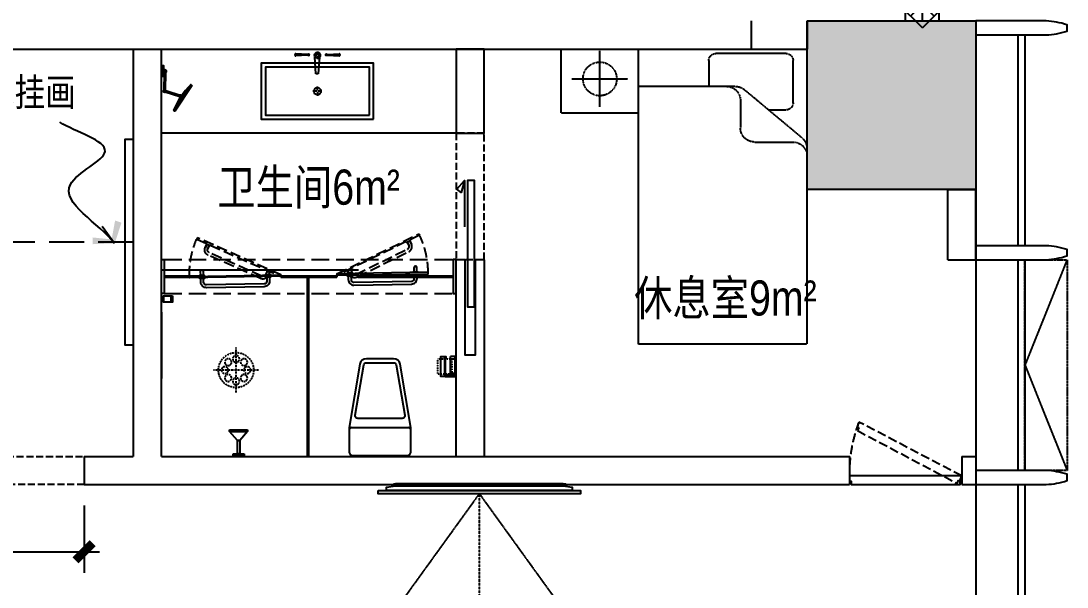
# Model space of a CAD drawing. Header units: millimetres. Extents: x 285006 to 3037698, y -2820855 to 192241.
# Drawn here: x 338107 to 345556, y 90100 to 94130 of the extents above; entities that cross this region are included whole.
import ezdxf
from ezdxf.enums import TextEntityAlignment as Align

# ---------------------------------------------------------------- set-up
doc = ezdxf.new("R2010")
doc.units = ezdxf.units.MM
doc.header["$PDMODE"] = 35
doc.header["$PDSIZE"] = -0.1
for name, pattern in [('__DASH', [0.35, 0.25, -0.1]), ('DASH', [0.35, 0.25, -0.1]), ('DASHED', [0.75, 0.5, -0.25]), ('HIDDEN', [0.375, 0.25, -0.125]), ('M-HIDDEN', [1.875, 1.25, -0.625])]:
    doc.linetypes.add(name, pattern=pattern)
for name, color, linetype in [('0-修改', 6, 'Continuous'), ('A-DOOR', 60, 'Continuous'), ('A-OVER', 21, 'Continuous'), ('A-WALL-GLAZ', 161, 'Continuous'), ('AD-土建墙、含管井', 160, 'Continuous'), ('AD-新建墙', 160, 'Continuous'), ('DS-FINISH', 20, 'Continuous'), ('DS-GLASS', 12, 'Continuous'), ('FF-FIXT', 31, 'Continuous'), ('FF-FURN', 51, 'Continuous'), ('FF-TEXT', 50, 'Continuous'), ('P-废水管立管', 130, 'Continuous'), ('WALL', 255, 'Continuous')]:
    doc.layers.add(name, color=color, linetype=linetype)
doc.layers.add('AD-土建柱填充', color=250, linetype='Continuous', lineweight=30)
doc.layers.add('P-A辅助线', color=8, linetype='Continuous', plot=False)
doc.styles.add('ar', font='arial.ttf')
doc.styles.add('CCD_DIM', font='archs.shx', dxfattribs={"width": 0.7})
doc.styles.add('T9-L46$0$CCDI-TOG-01', font='arial.ttf')
doc.dimstyles.new('DIM_100', dxfattribs={"dimscale": 100, "dimtxt": 1.5, "dimasz": 1, "dimexe": 1.5, "dimexo": 1.5, "dimgap": 0.6, "dimtad": 1, "dimdec": 0, "dimrnd": 5, "dimzin": 12, "dimdsep": 46, "dimtxsty": 'CCD_DIM', "dimblk": 'CCD_Dimension_Tick', "dimcen": 0.125, "dimclrd": 44, "dimclre": 44, "dimclrt": 50, "dimadec": 0, "dimazin": 0, "dimtfac": 1, "dimtdec": 0, "dimtix": 1, "dimtmove": 2, "dimatfit": 3, "dimldrblk": 'CCD_Leader_Dot', "dimfxl": 5, "dimtvp": 1, "dimtolj": 1, "dimtzin": 0, "dimarcsym": 0})
doc.dimstyles.new('HBA_100', dxfattribs={"dimscale": 100, "dimtxt": 2.5, "dimasz": 1, "dimexe": 2, "dimexo": 2.5, "dimgap": 0.6, "dimtad": 1, "dimdec": 0, "dimzin": 0, "dimdsep": 46, "dimtxsty": 'ar', "dimblk": 'CCD_Dimension_Tick', "dimcen": 0.125, "dimclrd": 44, "dimclre": 44, "dimclrt": 50, "dimadec": 0, "dimazin": 0, "dimtfac": 1, "dimtdec": 0, "dimtix": 1, "dimtmove": 2, "dimatfit": 2, "dimldrblk": 'CCD_Leader_Dot', "dimfxl": 1, "dimtvp": 1, "dimtolj": 1, "dimtzin": 0, "dimarcsym": 0})

# ---------------------------------------------------------------- blocks, each defined once
blk = doc.blocks.new('P-LG')
at = {"const_width": 5}
blk.add_lwpolyline([(-59.8, 0.1), (-59.5, 5.8), (-58.9, 10.3), (-58.3, 13.4), (-57.3, 17), (-55.8, 21.4), (-53.6, 26.5), (-51.7, 30.1), (-48.9, 34.5), (-46.6, 37.5), (-44.1, 40.4), (-42.7, 41.9), (-40.8, 43.7), (-39.9, 44.6), (-38.6, 45.7), (-34.8, 48.7), (-32.8, 50), (-29.5, 52), (-24.9, 54.4), (-19.1, 56.7), (-15.2, 57.8), (-10.7, 58.8), (-6.7, 59.4), (-2.7, 59.7), (0.1, 59.7), (5.1, 59.6), (10.9, 58.8), (17.4, 57.2), (21.8, 55.7), (27.7, 53), (30.8, 51.3), (33.2, 49.7), (34.8, 48.6), (37.6, 46.5), (39.1, 45.3), (40.7, 43.8), (42.3, 42.3), (44.9, 39.4), (47.6, 36.2), (50.4, 32.2), (52.3, 29.1), (54.1, 25.5), (55.5, 22.2), (56.8, 18.7), (57.8, 15.5), (58.4, 13), (59, 9.8), (59.5, 5.9), (59.7, 3.9), (59.8, 0), (59.8, -2.2), (59.6, -5.1), (59.4, -7.3), (58.8, -10.9), (58.4, -12.7), (57.5, -16.4), (56.8, -18.8), (56.1, -20.7), (55.2, -22.9), (53.6, -26.5), (52.1, -29.4), (50.1, -32.6), (46.9, -37.1), (44.7, -39.8), (42.3, -42.3), (39.6, -44.8), (36.6, -47.3), (31.8, -50.7), (29.3, -52.1), (26.3, -53.7), (22.7, -55.3), (17.1, -57.3), (13, -58.4), (9.7, -59), (4.9, -59.6), (0, -59.8), (-5, -59.6), (-10.4, -58.9), (-14.9, -57.9), (-19, -56.7), (-21.5, -55.8), (-26.5, -53.6), (-30.9, -51.2), (-35.9, -47.8), (-40, -44.5), (-45, -39.4), (-47.1, -36.9), (-48.7, -34.7), (-49.8, -33.2), (-51.6, -30.3), (-53, -27.7), (-54.5, -24.6), (-55.2, -22.9), (-56.2, -20.4), (-57.1, -17.7), (-58.1, -14.3), (-58.9, -10.3), (-59.3, -7.8), (-59.6, -5.2), (-59.8, -2.4), (-59.8, -1.4)], close=True, dxfattribs=at)
at = {"layer": 'P-A辅助线'}
for p, q in [((-169.7, 0), (0, 169.7)), ((169.7, 0), (0, 169.7)), ((-120, -120), (-120, 120)), ((-120, 120), (120, 120)), ((-84.9, -84.9), (84.9, 84.9)), ((84.9, -84.9), (-84.9, 84.9)), ((0, -120), (0, 120)), ((120, -120), (120, 120)), ((0, -169.7), (-169.7, 0)), ((-120, 0), (120, 0)), ((0, -169.7), (169.7, 0)), ((-120, -120), (120, -120))]:
    blk.add_line(p, q, dxfattribs=at)
blk = doc.blocks.new('DSFVCXDSZF47F')
at = {"layer": 'WALL'}
for p, q in [((501560.1, -2576209.6), (501560.1, -2575709.7)), ((501560.1, -2575709.7), (501760.1, -2575709.7)), ((501760.1, -2576209.6), (501760.1, -2575709.7)), ((501560.1, -2576209.6), (501760.1, -2576209.6))]:
    blk.add_line(p, q, dxfattribs=at)
blk = doc.blocks.new('DGXFNFNFXN')
at = {"layer": 'A-WALL-GLAZ'}
for points in [[(511760.1, -2969706.5), (512260.1, -2969706.5, 0.065698), (512410.1, -2969679), (512410.1, -2969634, 0.065698), (512260.1, -2969606.5), (511760.1, -2969606.5)], [(511760.1, -2971306.5), (512260.1, -2971306.5, 0.065698), (512410.1, -2971279), (512410.1, -2971234, 0.065698), (512260.1, -2971206.5), (511760.1, -2971206.5)], [(511760.1, -2972906.5), (512260.1, -2972906.5, 0.065698), (512410.1, -2972879), (512410.1, -2972834, 0.065698), (512260.1, -2972806.5), (511760.1, -2972806.5)]]:
    blk.add_lwpolyline(points, format="xyb", close=True, dxfattribs=at)
for points in [[(512060.1, -2969706.5), (512060.1, -2971206.5)], [(512110.1, -2969706.5), (512110.1, -2971206.5)], [(512060.1, -2971306.5), (512060.1, -2972806.5)], [(512110.1, -2971306.5), (512110.1, -2972806.5)], [(512060.1, -2972906.5), (512060.1, -2974406.5)], [(512110.1, -2972906.5), (512110.1, -2974406.5)]]:
    blk.add_lwpolyline(points, dxfattribs=at)
at = {"layer": 'A-WALL-GLAZ', "linetype": 'DASH'}
blk.add_lwpolyline([(512410.1, -2971306.5), (512410.1, -2972806.5), (512110.1, -2972806.5), (512110.1, -2971306.5)], close=True, dxfattribs=at)
blk.add_lwpolyline([(512410.1, -2971306.5), (512110.1, -2972056.5), (512410.1, -2972806.5)], dxfattribs=at)
blk = doc.blocks.new('FDBDFBDB')
at = {"layer": 'AD-土建柱填充', "ltscale": 1000}
h = blk.add_hatch(color=256, dxfattribs=at)
h.dxf.hatch_style = 1
h.paths.add_polyline_path([(491823.8, 257231.3), (493023.8, 257231.3), (493023.8, 256031.3), (491823.8, 256031.3)])
at = {"layer": 'A-OVER'}
blk.add_lwpolyline([(493023.8, 257231.3), (493023.8, 247781.3, -0.414214), (489923.8, 244681.3), (448323.8, 244681.3, -0.414214), (445223.8, 247781.3), (445223.8, 257231.3)], format="xyb", dxfattribs=at)
at = {"layer": 'AD-土建墙、含管井'}
for p, q in [((491423.8, 257231.3), (491423.8, 257031.3)), ((491823.8, 257231.3), (491823.8, 257031.3)), ((491423.8, 257031.3), (491823.8, 257031.3))]:
    blk.add_line(p, q, dxfattribs=at)
at = {"layer": 'AD-土建墙、含管井', "linetype": 'ByBlock', "ltscale": 1000}
blk.add_lwpolyline([(491823.8, 257231.3), (493023.8, 257231.3), (493023.8, 256031.3), (491823.8, 256031.3)], close=True, dxfattribs=at)
blk.add_blockref('DGXFNFNFXN', (-18736.3, 3226837.8))
at = {"layer": 'P-废水管立管'}
blk.add_blockref('P-LG', (492643.8, 257351.3), dxfattribs=at)
at = {"layer": 'WALL'}
blk.add_blockref('DSFVCXDSZF47F', (-8736.3, 2831741), dxfattribs=at)
blk = doc.blocks.new('FDFADS')
at = {"layer": 'FF-FURN', "linetype": '__DASH', "ltscale": 0.5}
blk.add_lwpolyline([(-2100, 600), (-2100, -600), (0, -600), (0, 600)], close=True, dxfattribs=at)
for points in [[(-266, 26, 0.414214), (-366, 126), (-562, 126, -0.414214), (-662, 226), (-662, 500, 0.414214), (-762, 600)], [(-708.8, 600, -0.222259), (-632, 564.1), (-289.3, 153.8, -0.175773), (-266, 89.7), (-266, -600)], [(-434, 327.1), (-434, 450.9, -0.414214), (-384, 500.9), (-82, 500.9, -0.414214), (-32, 450.9), (-32, -49.1, -0.414214), (-82, -99.1), (-266, -99.1)]]:
    blk.add_lwpolyline(points, format="xyb", dxfattribs=at)
blk = doc.blocks.new('FDF')
at = {"layer": 'FF-FURN', "linetype": '__DASH', "ltscale": 0.5}
for p, q in [((0, 550), (0, 0)), ((-212.7, 474.7), (-212.7, 74.6)), ((-412.7, 274.7), (-12.6, 274.7)), ((-456.8, 0), (0, 0))]:
    blk.add_line(p, q, dxfattribs=at)
blk.add_lwpolyline([(-456.8, 0), (-456.8, 550), (0, 550)], dxfattribs=at)
blk.add_circle((-212.7, 274.7), 120, dxfattribs=at)
blk = doc.blocks.new('CCD_Leader_Arrow')
at = {"color": 0, "linetype": 'ByBlock'}
blk.add_line((0, 0), (-1, 0), dxfattribs=at)
for points in [[(-0.859, 0.668), (-0.597, 0.852), (-0.24, 0), (0, 0)], [(-0.859, -0.668), (-0.597, -0.852), (-0.24, 0), (0, 0)]]:
    blk.add_solid(points, dxfattribs=at)
blk = doc.blocks.new('asga')
at = {"layer": 'FF-FURN', "color": 4}
for points in [[(-255796.3, -728268.4), (-257596.3, -728268.4), (-257596.3, -728239.4), (-255796.3, -728239.4)], [(-255871.3, -728268.4), (-255871.3, -728298.4), (-255951.3, -728308.4), (-257443.5, -728308.4), (-257523.5, -728298.4), (-257523.5, -728268.4)], [(-255931.3, -728328.4), (-257463.5, -728328.4), (-257463.5, -728318.4), (-255931.3, -728318.4)], [(-255951.3, -728308.4), (-257443.5, -728308.4), (-257443.5, -728328.4), (-255951.3, -728328.4)]]:
    blk.add_lwpolyline(points, close=True, dxfattribs=at)
blk.add_lwpolyline([(-255798.5, -728268.4), (-255871.3, -728268.4), (-255871.3, -728298.4)], dxfattribs=at)
at = {"layer": 'WALL', "color": 250, "linetype": 'DASH'}
for q in [(-256696.3, -725396.1), (-257720.1, -726821.4), (-255672.5, -726821.4)]:
    blk.add_line((-256696.3, -728239.4), q, dxfattribs=at)
blk = doc.blocks.new('CCD_Dimension_Tick')
at = {"color": 0, "linetype": 'ByBlock'}
for p, q in [((-1.091, 0), (0, 0)), ((0, 0), (1.091, 0))]:
    blk.add_line(p, q, dxfattribs=at)
at = {"color": 0, "linetype": 'Continuous', "const_width": 0.608}
blk.add_lwpolyline([(-0.61, -0.61), (0.61, 0.61)], dxfattribs=at)
blk = doc.blocks.new('*D145')
at = {"layer": 'AD-新建墙', "color": 44, "lineweight": -2, "transparency": 16777216}
for p, q in [((336955.8, 90680.1), (336955.8, 90201)), ((338557.3, 90680.1), (338557.3, 90201)), ((337055.8, 90351), (338457.3, 90351))]:
    blk.add_line(p, q, dxfattribs=at)
at = {"layer": 'Defpoints', "color": 0, "transparency": 16777216}
for p in [(336955.8, 90830.1), (338557.3, 90830.1), (338557.3, 90351)]:
    blk.add_point(p, dxfattribs=at)
at = {"layer": 'AD-新建墙', "color": 44, "lineweight": -2, "transparency": 16777216, "xscale": 100, "yscale": 100, "zscale": 100, "rotation": 180}
blk.add_blockref('CCD_Dimension_Tick', (336955.8, 90351), dxfattribs=at)
at = {"layer": 'AD-新建墙', "color": 44, "lineweight": -2, "transparency": 16777216, "xscale": 100, "yscale": 100, "zscale": 100}
blk.add_blockref('CCD_Dimension_Tick', (338557.3, 90351), dxfattribs=at)
at = {"layer": 'AD-新建墙', "color": 50, "transparency": 16777216, "insert": (337756.5, 90486), "char_height": 150, "attachment_point": 5, "style": 'CCD_DIM'}
blk.add_mtext('\\A1;1600', dxfattribs=at)
blk = doc.blocks.new('CCD_Leader_Dot')
at = {"color": 0, "linetype": 'ByBlock'}
blk.add_line((-5, 0), (-10, 0), dxfattribs=at)
at = {"color": 0, "linetype": 'ByBlock', "const_width": 5}
blk.add_lwpolyline([(-2.5, 0, 1), (2.5, 0, 1)], format="xyb", close=True, dxfattribs=at)
blk = doc.blocks.new('做成ACAD TuKuai0405')
at = {"linetype": 'Continuous'}
blk.add_lwpolyline([(0, -191.5, 0.428333), (28.5, -220), (199.3, -220), (650.1, -144.1, 0.366124), (689.7, -97.2), (689.7, 97.2, 0.366124), (650.1, 144.1), (199.3, 220), (28.5, 220, 0.415921), (0, 191.5)], format="xyb", close=True, dxfattribs=at)
blk.add_lwpolyline([(199.3, 201), (199.3, -201)], dxfattribs=at)
blk.add_lwpolyline([(661.2, 97.2), (661.2, -97.2, -0.366124), (645.4, -116), (287.5, -176.3, -0.463996), (265.3, -157.5), (265.3, 157.5, -0.463996), (287.5, 176.3), (645.4, 116, -0.366124), (661.2, 97.2)], format="xyb", dxfattribs=at)
for centre, start, end in [((180.3, 201), 0, 90), ((180.3, -201), 270.00001, 0)]:
    blk.add_arc(centre, 19, start, end, dxfattribs=at)
blk = doc.blocks.new('QBLOCK2008030714514792')
for p, q in [((-66, -10), (-66, -40)), ((66, -40), (-66, -40)), ((-51, -40), (-51, -10)), ((51, -40), (51, -10))]:
    blk.add_line(p, q)
at = {"color": 8}
blk.add_line((-56, -78), (66, -78), dxfattribs=at)
for points in [[(-66, -10), (66, -10), (66, 0), (-66, 0)], [(66, -78), (76, -78), (76, 0), (66, 0)], [(-56, -78), (-66, -78), (-66, -73), (-56, -73)], [(76, -78), (76, -108), (-66, -108), (-66, -78), (-56, -78), (-56, -83), (66, -83), (66, -78)]]:
    blk.add_lwpolyline(points, close=True)
at = {"color": 8, "linetype": 'HIDDEN', "ltscale": 0.1}
blk.add_lwpolyline([(-50, -30), (60, -30), (60, -130), (-50, -130)], close=True, dxfattribs=at)
blk = doc.blocks.new('A$C58183757')
at = {"color": 39, "linetype": 'DASHED', "ltscale": 30}
for p, q in [((0, 160.4), (0, -160.4)), ((160.4, 0), (-160.4, 0))]:
    blk.add_line(p, q, dxfattribs=at)
at = {"linetype": 'M-HIDDEN', "ltscale": 10, "extrusion": (0, 0, -1)}
blk.add_ellipse((0, 0), major_axis=(125, 0), ratio=1, start_param=-3.141592, end_param=3.141593, dxfattribs=at)
at = {"color": 33, "linetype": 'M-HIDDEN', "ltscale": 10}
for centre, start_param, end_param in [((-56.3, 56.3), -1.570794, 4.712391), ((0, 79.6), -1.570789, 4.712396), ((56.3, 56.3), -1.570789, 4.712396), ((-79.6, 0), -1.570789, 4.712396), ((79.6, 0), -1.570789, 4.712396), ((-56.3, -56.3), -1.570789, 4.712396), ((0, -79.6), -1.570794, 4.712391), ((56.3, -56.3), -1.570789, 4.712396)]:
    blk.add_ellipse(centre, major_axis=(0, 24.2), ratio=1, start_param=start_param, end_param=end_param, dxfattribs=at)
blk = doc.blocks.new('做成ACAD TuKuai0197')
at = {"linetype": 'Continuous'}
for p, q in [((1091.2, 480.8, 1851.4), (1138.2, 480.8, 1851.4)), ((0, -40), (0, 40)), ((0, 40), (12, 40)), ((12, 40), (12, -40)), ((12, 8), (107.9, 8)), ((12, -8), (12, 8)), ((107.9, 8), (171.9, 64)), ((107.9, -8), (107.9, 8)), ((107.9, 8), (107.9, -8)), ((171.9, 64), (171.9, -64)), ((171.9, 64), (183.9, 64)), ((183.9, 64), (183.9, -64)), ((12, -40), (0, -40)), ((107.9, -8), (12, -8)), ((171.9, -64), (107.9, -8)), ((183.9, -64), (171.9, -64))]:
    blk.add_line(p, q, dxfattribs=at)
at = {"linetype": 'Continuous', "elevation": 1851.4}
for points in [[(1138.2, 470.1), (1091.2, 470.1), (1091.2, 534.1), (1138.2, 534.1)], [(1096.6, 534.1), (1096.6, 550), (1132.7, 550), (1132.7, 534.1)]]:
    blk.add_lwpolyline(points, close=True, dxfattribs=at)
blk = doc.blocks.new('A$C34FC0A85')
at = {"color": 8, "linetype": 'DASH', "lineweight": -2, "ltscale": 300}
for p, q in [((-24.2, 518.7), (3, 531.4)), ((-15.7, 500.6), (11.5, 513.3))]:
    blk.add_line(p, q, dxfattribs=at)
at = {"color": 136, "linetype": 'Continuous', "lineweight": -2}
for p, q in [((198.1, 565.8), (168.1, 565.8)), ((198.1, 545.8), (168.1, 545.8))]:
    blk.add_line(p, q, dxfattribs=at)
at = {"color": 12, "linetype": 'Continuous', "lineweight": -2}
blk.add_lwpolyline([(203.1, 645.8), (203.1, -4.2), (213.1, -4.2), (213.1, 645.8)], close=True, dxfattribs=at)
at = {"color": 8, "linetype": 'DASH', "lineweight": -2, "ltscale": 300}
blk.add_lwpolyline([(-62.5, 589.1), (212.2, 0), (203.1, -4.2), (-71.6, 584.9)], close=True, dxfattribs=at)
blk.add_lwpolyline([(-17.1, 491.7), (-12.6, 493.8), (-27.4, 525.5), (-31.9, 523.4)], dxfattribs=at)
blk.add_lwpolyline([(-17.1, 491.7), (-12.6, 493.8), (-27.4, 525.5), (-31.9, 523.4)], dxfattribs=at)
for points in [[(182.9, 74.6), (207.4, 86, 0.414214), (226.7, 139.2), (53.4, 510.8, 0.414214), (0.3, 530.1), (-24.2, 518.7)], [(174.4, 92.7), (198.9, 104.2, 0.414214), (208.6, 130.7), (35.3, 502.3, 0.414214), (8.7, 512), (-15.7, 500.6)]]:
    blk.add_lwpolyline(points, format="xyb", dxfattribs=at)
at = {"color": 136, "linetype": 'Continuous', "lineweight": -2}
for points in [[(203.1, 538.3), (198.1, 538.3), (198.1, 573.3), (203.1, 573.3)], [(213.1, 538.3), (218.1, 538.3), (218.1, 573.3), (213.1, 573.3)], [(203.1, 103.3), (198.1, 103.3), (198.1, 68.3), (203.1, 68.3)], [(213.1, 68.3), (218.1, 68.3), (218.1, 103.3), (213.1, 103.3)]]:
    blk.add_lwpolyline(points, dxfattribs=at)
for points in [[(218.1, 75.8), (245.1, 75.8, 0.414214), (285.1, 115.8), (285.1, 525.8, 0.414214), (245.1, 565.8), (218.1, 565.8)], [(218.1, 95.8), (245.1, 95.8, 0.414214), (265.1, 115.8), (265.1, 525.8, 0.414214), (245.1, 545.8), (218.1, 545.8)]]:
    blk.add_lwpolyline(points, format="xyb", dxfattribs=at)
at = {"color": 8, "linetype": 'DASH', "lineweight": -2, "ltscale": 0.5}
blk.add_lwpolyline([(166.7, 97.4), (171.3, 99.5), (186.1, 67.8), (181.5, 65.7)], dxfattribs=at)
at = {"color": 8, "linetype": 'DASH', "lineweight": -2, "ltscale": 300}
blk.add_arc((198.1, 18.3), 627.5, 89.54343, 114.54343, dxfattribs=at)
at = {"color": 136, "linetype": 'Continuous', "lineweight": -2}
blk.add_arc((168.1, 555.8), 10, 90, 270, dxfattribs=at)
blk = doc.blocks.new('XFNFN')
at = {"layer": 'A-DOOR', "color": 60}
blk.add_lwpolyline([(304893.3, 27178.1), (303993.3, 27178.1), (303993.3, 27128.1), (304893.3, 27128.1)], close=True, dxfattribs=at)
blk.add_lwpolyline([(303993.3, 27108.1), (304079.3, 27083.6), (304055.3, 27051.6), (303993.3, 27108.1), (304322.5, 27108.1)], dxfattribs=at)
blk = doc.blocks.new('A$C37060B1B')
for p, q in [((-143.2, -131.9), (-110.5, -28.1)), ((-133.7, -134.9), (-101, -31.2)), ((-98, -29.1), (30.6, -31.1)), ((-97.6, -19.1), (30.7, -21.1)), ((-148.8, -135.6), (-144.6, -129.3)), ((-136.3, -143.9), (-132.1, -137.7))]:
    blk.add_line(p, q)
for points in [[(0, -16.2), (0, -4.2), (80, -4.2), (80, -16.2)], [(-239.5, -86.9), (-56.6, -209.2), (-62.2, -217.5), (-245.1, -95.2)]]:
    blk.add_lwpolyline(points, close=True)
blk.add_circle((-103.8, -23.9), 7.85)
at = {"color": 8}
for centre, radius in [((-103.8, -23.9), 5), ((39.3, -26.2), 5), ((-138.4, -133.4), 4)]:
    blk.add_circle(centre, radius, dxfattribs=at)
for centre, radius, start, end in [((39.3, -26.2), 10, 209.12774, 149.12774), ((26.4, -26), 6.6, 309.88297, 48.37251), ((-138.3, -133.5), 7.5, 326.23049, 146.23049), ((-138.4, -133.4), 5, 162.51826, 342.51826)]:
    blk.add_arc(centre, radius, start, end)
blk.add_arc((-478.7, -641.6), 604.1, 45.78685, 66.67413, dxfattribs=at)
blk = doc.blocks.new('C-800')
at = {"color": 8}
for p, q in [((-32.3, -200), (-5, -200)), ((0, -195), (0, -166.2)), ((0, -205), (0, -233.8)), ((5, -200), (32.8, -200)), ((0, -451.5), (0, -428.5)), ((-25.8, -455.5), (-4, -455.5)), ((0, -482.1), (0, -459.5)), ((4, -455.5), (26.2, -455.5))]:
    blk.add_line(p, q, dxfattribs=at)
at = {"color": 0, "linetype": 'Continuous'}
for p, q in [((-15.1, -442.2), (-4.8, -324.3)), ((-4.8, -324.3), (11.2, -324.3)), ((11.2, -324.3), (17.5, -445.5)), ((-159.8, -461.3), (-159.8, -456.3)), ((-72.3, -457.3), (-154.7, -451.3)), ((-72.3, -460.3), (-154.7, -466.3)), ((72.3, -457.3), (154.7, -451.3)), ((72.3, -460.3), (154.7, -466.3)), ((159.8, -461.3), (159.8, -456.3))]:
    blk.add_line(p, q, dxfattribs=at)
blk.add_lwpolyline([(-400, 0), (-400, -400), (400, -400), (400, 0)], close=True, dxfattribs=at)
at = {"color": 8}
blk.add_lwpolyline([(-370, -30), (-370, -370), (370, -370), (370, -30)], close=True, dxfattribs=at)
at = {"color": 8, "const_width": 0.84}
blk.add_lwpolyline([(-0.1, -200.4, -1), (-0.1, -199.6, -1)], format="xyb", close=True, dxfattribs=at)
at = {"color": 0, "linetype": 'Continuous', "const_width": 12}
for points in [[(-63.3, -464.8, 1), (-63.3, -452.8, 1)], [(63.3, -464.8, -1), (63.3, -452.8, -1)]]:
    blk.add_lwpolyline(points, format="xyb", close=True, dxfattribs=at)
at = {"color": 8, "ltscale": 1000, "const_width": 0.448}
blk.add_lwpolyline([(0, -455.7, -1), (0, -455.3, -1)], format="xyb", close=True, dxfattribs=at)
at = {"color": 8}
for centre, radius in [((0, -200), 25.2), ((-0.3, -455.7), 16.3)]:
    blk.add_circle(centre, radius, dxfattribs=at)
at = {"color": 0, "linetype": 'Continuous'}
blk.add_circle((0, -455.5), 20.2, dxfattribs=at)
for centre, start, end in [((-154.8, -456.3), 88.28891, 180), ((-154.8, -461.3), 180, 271.71109), ((154.8, -456.3), 0, 91.71109), ((154.8, -461.3), 268.28891, 0)]:
    blk.add_arc(centre, 5, start, end, dxfattribs=at)
blk = doc.blocks.new('DBXBB')
at = {"layer": 'FF-FIXT', "ltscale": 3}
blk.add_lwpolyline([(300593.4, 28801.3), (302691.9, 28801.3), (302691.9, 28201.3), (300593.4, 28201.3)], close=True, dxfattribs=at)
for name, p, rotation in [('C-800', (301704.3, 28301.3), 180), ('A$C37060B1B', (300593.4, 28604.6), 90)]:
    blk.add_blockref(name, p, dxfattribs=dict(at, rotation=rotation))
blk = doc.blocks.new('BDXCBVXCBVXB')
at = {"layer": 'A-DOOR', "color": 8, "linetype": 'DASH', "ltscale": 250}
blk.add_lwpolyline([(155951.3, 90856.7), (155963.9, 90891.1), (155231.5, 91274.8), (155219, 91240.4), (155230.5, 91236.2), (155222.1, 91213.3), (155931.5, 90837.9), (155939.9, 90860.9), (155951.3, 90856.7)], dxfattribs=at)
at = {"layer": 'A-DOOR'}
blk.add_lwpolyline([(155963.9, 90854.5), (155963.9, 90891.1), (155163.9, 90891.1), (155163.9, 90854.5), (155176.1, 90854.5), (155176.1, 90830.1), (155951.7, 90830.1), (155951.7, 90854.5), (155963.9, 90854.5)], dxfattribs=at)
at = {"layer": 'A-DOOR', "color": 8, "linetype": 'DASH', "ltscale": 250}
blk.add_arc((156182.1, 90909.4), 1018.4, 158.97076, 181.02924, dxfattribs=at)

msp = doc.modelspace()

# ---------------------------------------------------------------- linework, layer by layer
at = {"color": 138}
msp.add_line((339107.3, 92140.7), (339107.3, 92240.7), dxfattribs=at)
at = {"color": 2}
msp.add_lwpolyline([(338907.3, 93287.9), (338907.3, 91822.2), (338850.6, 91822.2), (338850.6, 93287.9)], close=True, dxfattribs=at)
at = {"layer": 'A-DOOR', "color": 8, "linetype": 'DASH', "ltscale": 500}
for p, q in [((339127.3, 92430.7), (341185.8, 92430.7)), ((339127.3, 92190.7), (341185.8, 92190.7))]:
    msp.add_line(p, q, dxfattribs=at)
at = {"layer": 'AD-新建墙'}
for p, q in [((336605.8, 93930.1), (343305.8, 93930.1)), ((338907.3, 93930.1), (338907.3, 91030.1)), ((339107.3, 91030.1), (339107.3, 93930.1)), ((338557.3, 91030.1), (338907.3, 91030.1)), ((338557.3, 91030.1), (338557.3, 90830.1)), ((339107.3, 91030.1), (344007.9, 91030.1)), ((344005.8, 91030.1), (344005.8, 90830.1)), ((344805.8, 91030.1), (344905.8, 91030.1)), ((344805.8, 91030.1), (344805.8, 90830.1)), ((344902.7, 91024.5), (344905.8, 91024.5)), ((338557.3, 90830.1), (338907.3, 90830.1)), ((338907.3, 90830.1), (344005.8, 90830.1)), ((344805.8, 90830.1), (344905.8, 90830.1))]:
    msp.add_line(p, q, dxfattribs=at)
msp.add_lwpolyline([(341205.8, 93330.1), (341405.8, 93330.1), (341405.8, 93930.1), (341205.8, 93930.1)], close=True, dxfattribs=at)
for points in [[(341405.8, 92430.3), (341340.8, 92430.3), (341340.8, 91750.1), (341270.8, 91750.1), (341270.8, 92430.3), (341205.8, 92430.3)], [(341205.8, 91030.1), (341205.8, 92430.3)], [(341405.8, 92430.3), (341405.8, 91030.1)], [(340510.4, 92355.3), (339107.3, 92355.3)]]:
    msp.add_lwpolyline(points, dxfattribs=at)
at = {"layer": 'DS-FINISH'}
msp.add_line((339107.3, 91030.1), (339107.3, 92125.7), dxfattribs=at)
at = {"layer": 'DS-FINISH', "color": 251}
msp.add_line((339107.3, 92055.7), (339107.3, 91585.7), dxfattribs=at)
at = {"layer": 'DS-FINISH'}
for points in [[(339127.3, 92190.7), (339107.3, 92190.7), (339107.3, 92430.7), (339127.3, 92430.7)], [(341185.8, 92190.7), (341205.8, 92190.7), (341205.8, 92430.7), (341185.8, 92430.7)]]:
    msp.add_lwpolyline(points, close=True, dxfattribs=at)
msp.add_lwpolyline([(339107.3, 91030.1), (341205.8, 91030.1)], dxfattribs=at)
at = {"layer": 'DS-GLASS'}
for p, q in [((339127.3, 92315.7), (339378.2, 92315.7)), ((339127.3, 92305.7), (339378.2, 92305.7)), ((339378.2, 92315.7), (339378.2, 92305.7)), ((339957.2, 92315.7), (340357.2, 92315.7)), ((339957.2, 92315.7), (339957.2, 92305.7)), ((339957.2, 92305.7), (340357.2, 92305.7)), ((340147.2, 91035.7), (340147.2, 92305.7)), ((340157.2, 91035.7), (340157.2, 92305.7)), ((340357.2, 92315.7), (340357.2, 92305.7)), ((340507.2, 92315.7), (341185.8, 92315.7)), ((340507.2, 92315.7), (340507.2, 92305.7)), ((340507.2, 92305.7), (341185.8, 92305.7))]:
    msp.add_line(p, q, dxfattribs=at)
at = {"layer": 'FF-FURN', "color": 8, "linetype": 'DASH', "ltscale": 1000}
for p, q in [((343305.8, 99721.5), (343305.8, 94121.5)), ((338907.3, 92555.1), (304105.8, 92555.1))]:
    msp.add_line(p, q, dxfattribs=at)
at = {"layer": 'FF-FURN', "color": 8, "linetype": 'DASH', "ltscale": 200}
for points in [[(341405.8, 93330.1), (341205.8, 93330.1), (341205.8, 92430.7), (341405.8, 92430.7)], [(336955.8, 91030.1), (338557.3, 91030.1), (338557.3, 90830.1), (336955.8, 90830.1)]]:
    msp.add_lwpolyline(points, close=True, dxfattribs=at)

# ---------------------------------------------------------------- block references
for name, p in [('DBXBB', (38513.9, 65128.7)), ('BDXCBVXCBVXB', (188841.9, 0))]:
    msp.add_blockref(name, p)
at = {"rotation": 270}
msp.add_blockref('XFNFN', (314158.4, 396987.9), dxfattribs=at)
at = {"layer": '0-修改'}
msp.add_blockref('FDBDFBDB', (-148118.1, -163101.3), dxfattribs=at)
at = {"layer": 'A-DOOR', "xscale": -1, "rotation": 91.0074457703151}
msp.add_blockref('A$C34FC0A85', (339949.3, 92525.1), dxfattribs=at)
at = {"layer": 'A-DOOR', "extrusion": (0, 0, -1), "xscale": -1, "zscale": -1, "rotation": 88.99255422968488}
msp.add_blockref('A$C34FC0A85', (-340357.6, 92532.3), dxfattribs=at)
at = {"layer": 'FF-FIXT', "ltscale": 3, "extrusion": (0, 0, -1), "xscale": -1, "zscale": -1, "rotation": 270}
for name, p in [('做成ACAD TuKuai0197', (-339657.3, 91035.7, 1851.4)), ('做成ACAD TuKuai0405', (-340663.9, 91035.7))]:
    msp.add_blockref(name, p, dxfattribs=at)
at = {"layer": 'FF-FIXT', "extrusion": (0, 0, -1), "zscale": -1, "rotation": 180}
msp.add_blockref('A$C58183757', (-339639.2, 91644.5), dxfattribs=at)
at = {"layer": 'FF-FIXT', "extrusion": (0, 0, -1), "xscale": -1, "zscale": -1, "rotation": 89.99999999999993}
msp.add_blockref('QBLOCK2008030714514792', (-341205.8, 91674.3), dxfattribs=at)
at = {"layer": 'FF-FURN', "linetype": '__DASH', "ltscale": 0.5, "rotation": 89.99999999999999}
msp.add_blockref('FDF', (342503.9, 93930.1), dxfattribs=at)
at = {"layer": 'FF-FURN', "xscale": -1, "rotation": 270}
msp.add_blockref('FDFADS', (343103.9, 93930.1), dxfattribs=at)
at = {"layer": 'FF-FURN', "xscale": 0.8, "yscale": 0.8, "zscale": 0.8, "rotation": 180}
msp.add_blockref('asga', (136013.9, -491827.1), dxfattribs=at)

# ---------------------------------------------------------------- texts
at = {"layer": 'FF-TEXT', "style": 'T9-L46$0$CCDI-TOG-01', "width": 0.8}
msp.add_text('艺术挂画', height=200, dxfattribs=at).set_placement((337625.3, 93522.9))
at = {"layer": 'FF-TEXT', "color": 2, "style": 'T9-L46$0$CCDI-TOG-01', "width": 0.8}
msp.add_text('卫生间6m²', height=250, dxfattribs=at).set_placement((340155.7, 92821.8), align=Align.CENTER)
msp.add_text('休息室9m²', height=250, dxfattribs=at).set_placement((342473.1, 92032.9))

# ---------------------------------------------------------------- dimensions: what is measured, and where the dimension line sits
at = {"layer": 'AD-新建墙'}
dim = msp.add_linear_dim(base=(338557.2603, 90350.9828), p1=(336955.7577, 90830.0918), p2=(338557.2603, 90830.0918), dimstyle='DIM_100', override={"dimfxlon": 1}, dxfattribs=at)
dim.commit()
dim.dimension.update_dxf_attribs({"geometry": '*D145', "text_midpoint": (337756.509, 90485.9828)})

# ---------------------------------------------------------------- leaders
at = {"layer": 'FF-TEXT', "color": 52, "path_type": 1}
msp.add_leader([(338774.7, 92545.6), (338459.6, 92966.7), (338706.7, 93201.6), (338385.2, 93408.8)], dimstyle='HBA_100', override={"dimscale": 1, "dimasz": 150, "dimtad": 0, "dimclrd": 0, "dimldrblk": 'CCD_Leader_Arrow'}, dxfattribs=at)

doc.saveas('drawing.dxf')
